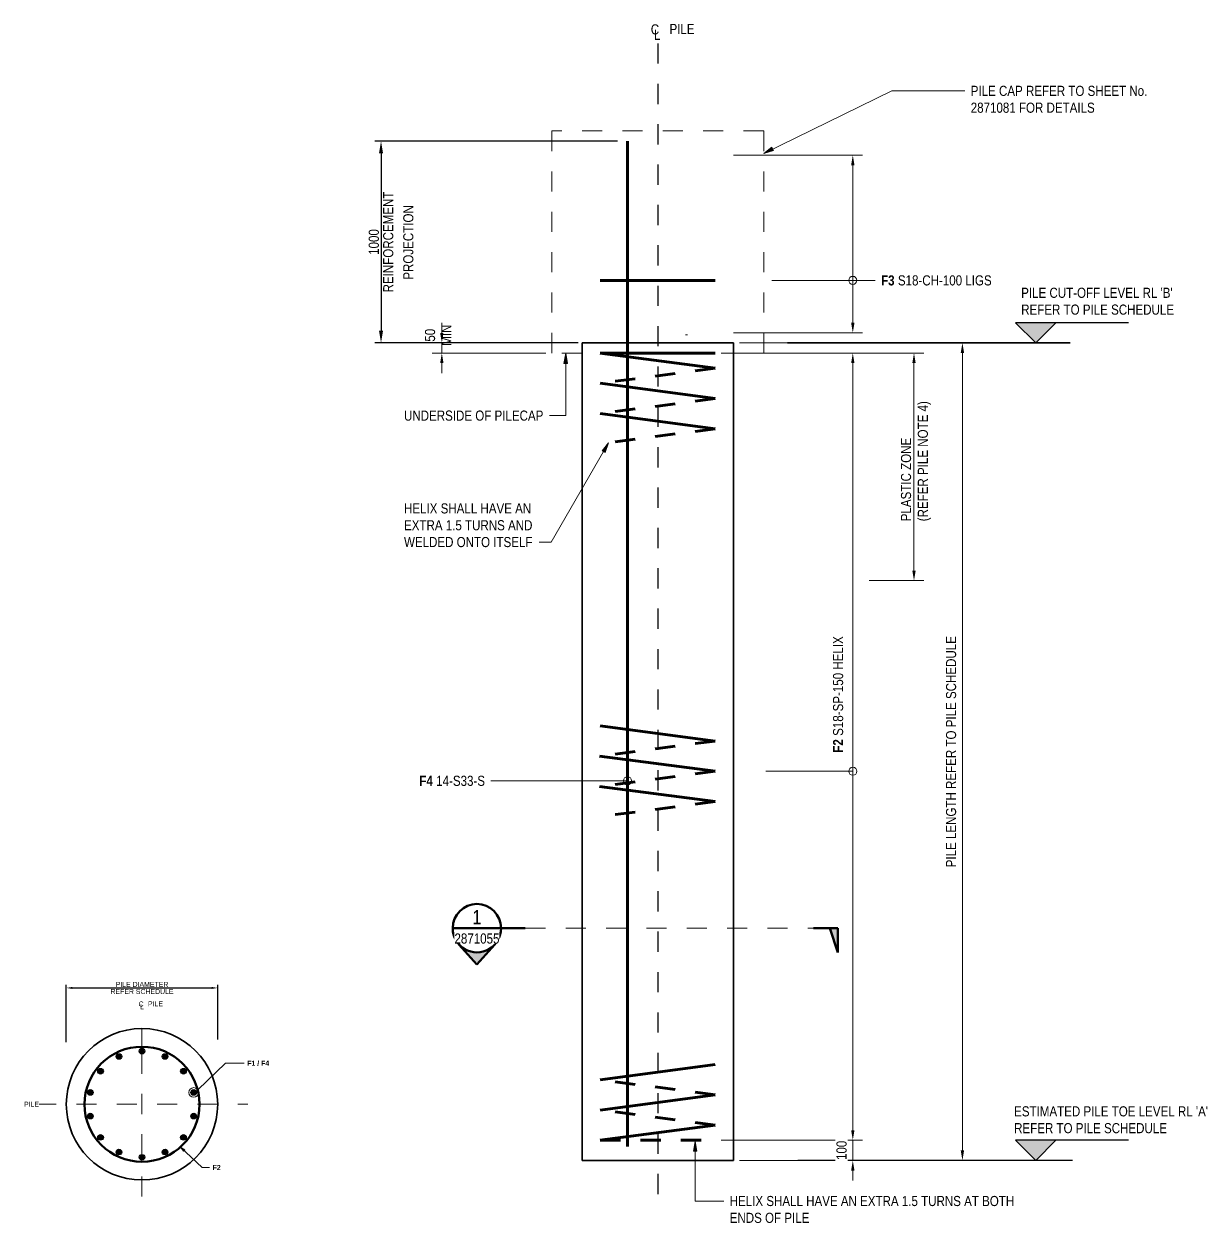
# Model space of a CAD drawing. Header units: metres. Extents: x 1.3 to 12.5, y 0.4 to 9.3.
# Drawn here: x 6.68 to 12.55, y 3.38 to 9.32 of the extents above; entities that cross this region are included whole.
import ezdxf

# ---------------------------------------------------------------- set-up
doc = ezdxf.new("R2010")
doc.units = ezdxf.units.M
for name, pattern in [('Dot_Section Line', [0.02, 0, -0.02]), ('JacobsCenter', [0.015, 0.009, -0.0015, 0.003, -0.0015]), ('JacobsDash', [0.0045, 0.003, -0.0015])]:
    doc.linetypes.add(name, pattern=pattern)
doc.layers.get('Defpoints').update_dxf_attribs({"color": 41})
for name, color, linetype, lineweight in [('D-BDGE', 7, 'Continuous', 13), ('D-BDGE-LINE', 7, 'Continuous', 9), ('D-ENHA-ANNO-TEXT', 7, 'Continuous', 9), ('D-ENHA-GEN-LINE', 7, 'Continuous', 9), ('D-ENHA-TEXT', 7, 'Continuous', 9), ('D-ENHA-TEXT-DIMS', 7, 'Continuous', 9)]:
    doc.layers.add(name, color=color, linetype=linetype, lineweight=lineweight)
doc.styles.add('Arial Narrow_2', font='ARIALN.TTF', dxfattribs={"height": 0.05})
doc.styles.add('Arial Narrow_3', font='ARIALN.TTF', dxfattribs={"height": 0.0025})
doc.styles.add('Arial Narrow_4', font='ARIALN.TTF', dxfattribs={"height": 0.07})
doc.styles.add('Arial Narrow_5', font='ARIALN.TTF', dxfattribs={"height": 0.025})
doc.styles.add('Arial Narrow_B', font='ARIALNB.TTF', dxfattribs={"height": 0.05})
doc.styles.add('Arial Narrow_B_1', font='ARIALNB.TTF', dxfattribs={"height": 0.025})
doc.dimstyles.new('____ddd____', dxfattribs={"dimscale": 0.3048, "dimtxt": 0.051172, "dimasz": 0.19685, "dimexe": 0.098425, "dimexo": 0.065617, "dimgap": 0.032808, "dimtad": 1, "dimdec": 0, "dimlfac": 1000, "dimzin": 0, "dimdsep": 46, "dimtxsty": 'Arial Narrow_2', "dimsah": 1, "dimcen": 0.09, "dimaunit": 1, "dimadec": 4, "dimazin": 0, "dimtfac": 1, "dimtdec": 4, "dimtix": 1, "dimtmove": 0, "dimatfit": 3, "dimfxl": 1, "dimtvp": 1, "dimtolj": 1, "dimtzin": 0, "dimarcsym": 2})
doc.dimstyles.new('____ddd_____1', dxfattribs={"dimscale": 0.3048, "dimtxt": 0.025586, "dimasz": 0.098425, "dimexe": 0.049213, "dimexo": 0.032808, "dimgap": 0.016404, "dimtad": 1, "dimdec": 0, "dimlfac": 1000, "dimzin": 0, "dimdsep": 46, "dimtxsty": 'Arial Narrow_5', "dimsah": 1, "dimcen": 0.09, "dimaunit": 1, "dimadec": 4, "dimazin": 0, "dimtfac": 1, "dimtdec": 4, "dimtix": 1, "dimtmove": 0, "dimatfit": 3, "dimfxl": 1, "dimtvp": 1, "dimtolj": 1, "dimtzin": 0, "dimarcsym": 2})
doc.dimstyles.new('Dimension_Standard_O__mm_', dxfattribs={"dimscale": 0.3048, "dimtxt": 0.051172, "dimasz": 0.164042, "dimexe": 0.15748, "dimexo": 0.098425, "dimgap": 0.098425, "dimtad": 1, "dimdec": 0, "dimlfac": 1000, "dimzin": 0, "dimdsep": 46, "dimtxsty": 'Arial Narrow_2', "dimsah": 1, "dimcen": 0.09, "dimaunit": 1, "dimadec": 4, "dimazin": 0, "dimtfac": 1, "dimtdec": 4, "dimtix": 1, "dimtmove": 0, "dimatfit": 3, "dimfxl": 1, "dimtvp": 1, "dimtfill": 1, "dimtolj": 1, "dimtzin": 0, "dimlwd": 18, "dimlwe": 18, "dimarcsym": 2})
doc.dimstyles.new('Dimension_Standard_O__mm__1', dxfattribs={"dimscale": 0.3048, "dimtxt": 0.051172, "dimasz": 0.164042, "dimexe": 0.15748, "dimexo": 0.098425, "dimgap": 0.098425, "dimtad": 1, "dimdec": 0, "dimlfac": 1000, "dimzin": 0, "dimdsep": 46, "dimtxsty": 'Arial Narrow_2', "dimsah": 1, "dimcen": 0.09, "dimaunit": 1, "dimadec": 4, "dimazin": 0, "dimtfac": 1, "dimtdec": 4, "dimtix": 1, "dimtmove": 2, "dimatfit": 3, "dimfxl": 1, "dimtvp": 1, "dimtfill": 1, "dimtolj": 1, "dimtzin": 0, "dimlwd": 18, "dimlwe": 18, "dimarcsym": 2})
doc.dimstyles.new('Dimension_Standard_T__mm_', dxfattribs={"dimscale": 0.3048, "dimtxt": 0.051172, "dimasz": 0.164042, "dimexe": 0.15748, "dimexo": 0.098425, "dimgap": 0.065617, "dimtad": 1, "dimdec": 0, "dimlfac": 1000, "dimzin": 0, "dimdsep": 46, "dimtxsty": 'Arial Narrow_2', "dimsah": 1, "dimcen": 0.09, "dimaunit": 1, "dimadec": 4, "dimazin": 0, "dimtfac": 1, "dimtdec": 4, "dimtix": 1, "dimtmove": 2, "dimatfit": 3, "dimfxl": 1, "dimtvp": 1, "dimtolj": 1, "dimtzin": 0, "dimlwd": 18, "dimlwe": 18, "dimarcsym": 2})

# ---------------------------------------------------------------- blocks, each defined once
blk = doc.blocks.new('DIMBLOCK8-DRG-2871055 - SECTION 2')
at = {"layer": 'D-ENHA-TEXT-DIMS', "color": 0, "lineweight": -2, "transparency": 16777216}
for p, q in [((6.8901, 4.2783), (6.8901, 4.5622)), ((6.9201, 4.5472), (7.6101, 4.5472)), ((7.6401, 4.2913), (7.6401, 4.5622))]:
    blk.add_line(p, q, dxfattribs=at)
at = {"layer": 'D-ENHA-TEXT-DIMS', "color": 0, "transparency": 16777216}
for points in [[(6.9201, 4.5522), (6.9201, 4.5422), (6.8901, 4.5472)], [(7.6101, 4.5522), (7.6101, 4.5422), (7.6401, 4.5472)]]:
    blk.add_solid(points, dxfattribs=at)
at = {"layer": 'Defpoints', "color": 0, "transparency": 16777216}
for p in [(7.6401, 4.5472), (7.6401, 4.2813), (6.8901, 4.2683)]:
    blk.add_point(p, dxfattribs=at)
at = {"layer": 'D-ENHA-TEXT-DIMS', "color": 0, "transparency": 16777216, "char_height": 0.025, "width": 0.313365, "attachment_point": 5, "style": 'Arial Narrow_5'}
for s, insert in [('\\A1;PILE DIAMETER', (7.2651, 4.5647)), ('\\A1;REFER SCHEDULE', (7.2651, 4.5292))]:
    blk.add_mtext(s, dxfattribs=dict(at, insert=insert))
blk = doc.blocks.new('CS_Annot_Centreline Symbol1 - CS_Annot_Centreline Symbol-5309845-DRG-2871055 - SECTION 2')
at = {"layer": 'D-ENHA-GEN-LINE', "char_height": 0.0025, "attachment_point": 1, "style": 'Arial Narrow_3'}
for s, insert, width in [('C  ', (-0.00119, 0.00463), 0.0044093), ('L', (-0.00041, 0.00329), 0.0019241)]:
    blk.add_mtext(s, dxfattribs=dict(at, insert=insert, width=width))
blk = doc.blocks.new('DIMBLOCK9-DRG-2871055 - PILE ELEVATION -1')
at = {"layer": 'D-ENHA-TEXT-DIMS', "color": 0, "lineweight": -2, "transparency": 16777216}
for p, q in [((9.6212, 8.7424), (8.4196, 8.7424)), ((8.4496, 8.6824), (8.4496, 7.8024)), ((9.4258, 7.7424), (8.4196, 7.7424))]:
    blk.add_line(p, q, dxfattribs=at)
at = {"layer": 'D-ENHA-TEXT-DIMS', "color": 0, "transparency": 16777216}
for points in [[(8.4396, 8.6824), (8.4596, 8.6824), (8.4496, 8.7424)], [(8.4396, 7.8024), (8.4596, 7.8024), (8.4496, 7.7424)]]:
    blk.add_solid(points, dxfattribs=at)
at = {"layer": 'Defpoints', "color": 0, "transparency": 16777216}
for p in [(9.6412, 8.7424), (8.4496, 7.7424), (9.4458, 7.7424)]:
    blk.add_point(p, dxfattribs=at)
at = {"layer": 'D-ENHA-TEXT-DIMS', "color": 0, "transparency": 16777216, "char_height": 0.05, "width": 0.600413, "attachment_point": 5, "rotation": 90, "style": 'Arial Narrow_2'}
for s, insert in [('\\A1;REINFORCEMENT', (8.4855, 8.2424)), ('\\A1;1000', (8.4141, 8.2424))]:
    blk.add_mtext(s, dxfattribs=dict(at, insert=insert))
blk = doc.blocks.new('DIMBLOCK10-DRG-2871055 - PILE ELEVATION -1')
at = {"layer": 'D-ENHA-TEXT-DIMS', "color": 0, "lineweight": 18, "transparency": 16777216}
for p, q in [((8.751, 7.7924), (8.751, 7.8424)), ((9.4158, 7.7424), (8.703, 7.7424)), ((8.751, 7.6924), (8.751, 7.7424)), ((9.2658, 7.6924), (8.703, 7.6924)), ((8.751, 7.6424), (8.751, 7.5924))]:
    blk.add_line(p, q, dxfattribs=at)
at = {"layer": 'D-ENHA-TEXT-DIMS', "color": 0, "transparency": 16777216}
for points in [[(8.7426, 7.7924), (8.7593, 7.7924), (8.751, 7.7424)], [(8.7426, 7.6424), (8.7593, 7.6424), (8.751, 7.6924)]]:
    blk.add_solid(points, dxfattribs=at)
at = {"layer": 'Defpoints', "color": 0, "transparency": 16777216}
for p in [(8.751, 7.7424), (9.4458, 7.7424), (9.2958, 7.6924)]:
    blk.add_point(p, dxfattribs=at)
at = {"layer": 'D-ENHA-TEXT-DIMS', "color": 0, "lineweight": 18, "transparency": 16777216, "insert": (8.733, 7.7806), "char_height": 0.05, "width": 0.126711, "attachment_point": 5, "rotation": 90, "line_spacing_factor": 0.974696, "style": 'Arial Narrow_2'}
blk.add_mtext('\\A1;50\\PMIN', dxfattribs=at)
blk = doc.blocks.new('BR_A3_SYMB_REO_DIM_DOT_R17 - SCALE 20-5308917-DRG-2871055 - PILE ELEVATION -1')
at = {"layer": 'D-ENHA-GEN-LINE'}
blk.add_circle((0, 0), 0.001, dxfattribs=at)
blk = doc.blocks.new('CS_Annot_Centreline Symbol1 - CS_Annot_Centreline Symbol 2-5308920-DRG-2871055 - PILE ELEVATION -1')
at = {"layer": 'D-ENHA-GEN-LINE', "char_height": 0.0025, "attachment_point": 1, "style": 'Arial Narrow_3'}
for s, insert, width in [('C  ', (-0.00119, 0.00463), 0.0044093), ('L', (-0.00041, 0.00329), 0.0019241)]:
    blk.add_mtext(s, dxfattribs=dict(at, insert=insert, width=width))
blk = doc.blocks.new('DIMBLOCK11-DRG-2871055 - PILE ELEVATION -1')
at = {"layer": 'D-ENHA-TEXT-DIMS', "color": 0, "lineweight": 18, "transparency": 16777216}
for p, q in [((10.2258, 7.7424), (11.3786, 7.7424)), ((11.3306, 3.7424), (11.3306, 7.6924)), ((10.2258, 3.6924), (11.3786, 3.6924))]:
    blk.add_line(p, q, dxfattribs=at)
at = {"layer": 'D-ENHA-TEXT-DIMS', "color": 0, "transparency": 16777216}
for points in [[(11.3223, 7.6924), (11.3389, 7.6924), (11.3306, 7.7424)], [(11.3223, 3.7424), (11.3389, 3.7424), (11.3306, 3.6924)]]:
    blk.add_solid(points, dxfattribs=at)
at = {"layer": 'Defpoints', "color": 0, "transparency": 16777216}
for p in [(10.1958, 7.7424), (11.3306, 7.7424), (10.1958, 3.6924)]:
    blk.add_point(p, dxfattribs=at)
at = {"layer": 'D-ENHA-TEXT-DIMS', "color": 0, "lineweight": 18, "transparency": 16777216, "insert": (11.2747, 5.7174), "char_height": 0.05, "width": 1.377246, "attachment_point": 5, "rotation": 90, "style": 'Arial Narrow_2', "bg_fill": 3, "box_fill_scale": 1.1, "bg_fill_color": 256, "bg_fill_true_color": 13158600, "bg_fill_transparency": 0}
blk.add_mtext('\\A1;PILE LENGTH REFER TO PILE SCHEDULE', dxfattribs=at)
blk = doc.blocks.new('Drafting View - sectionTail-4870194-DRG-2871055 - PILE ELEVATION -1')
at = {"layer": 'D-ENHA-ANNO-TEXT'}
blk.add_hatch(color=256, dxfattribs=at).paths.add_polyline_path([(-0.006, 0.006), (-0.004, 0), (-0.006, 0)])
at = {"layer": 'D-ENHA-ANNO-TEXT', "lineweight": 50}
for p, q in [((-0.006, 0.006), (-0.006, 0)), ((-0.004, 0), (-0.006, 0.006)), ((-0.006, 0), (-0.004, 0)), ((-0.006, 0), (0, 0))]:
    blk.add_line(p, q, dxfattribs=at)
blk = doc.blocks.new('Drafting View - SectionHead-4898858-DRG-2871055 - PILE ELEVATION -1')
at = {"layer": 'D-ENHA-ANNO-TEXT'}
h = blk.add_hatch(color=256, dxfattribs=at)
edge = h.paths.add_edge_path()
edge.add_line((-0.002, 0.009), (0.00247, 0.004))
edge.add_arc((-0.002, 0), 0.006, 41.8277, 138.1723)
edge.add_line((-0.00647, 0.004), (-0.002, 0.009))
at = {"layer": 'D-ENHA-ANNO-TEXT', "lineweight": 50}
for p, q in [((-0.002, 0.009), (-0.00647, 0.004)), ((0.00247, 0.004), (-0.002, 0.009)), ((0.004, 0), (0.01, 0))]:
    blk.add_line(p, q, dxfattribs=at)
for start, end in [(360, 180), (180, 360)]:
    blk.add_arc((-0.002, 0), 0.006, start, end, dxfattribs=at)
blk = doc.blocks.new('DIMBLOCK12-DRG-2871055 - PILE ELEVATION -1')
at = {"layer": 'D-ENHA-TEXT-DIMS', "color": 0, "lineweight": 18, "transparency": 16777216}
for p, q in [((10.1358, 7.6924), (10.8354, 7.6924)), ((10.7874, 3.8424), (10.7874, 7.6424)), ((10.1358, 3.7924), (10.8354, 3.7924))]:
    blk.add_line(p, q, dxfattribs=at)
at = {"layer": 'D-ENHA-TEXT-DIMS', "color": 0, "transparency": 16777216}
for points in [[(10.7791, 7.6424), (10.7957, 7.6424), (10.7874, 7.6924)], [(10.7791, 3.8424), (10.7957, 3.8424), (10.7874, 3.7924)]]:
    blk.add_solid(points, dxfattribs=at)
at = {"layer": 'Defpoints', "color": 0, "transparency": 16777216}
for p in [(10.1058, 7.6924), (10.7874, 7.6924), (10.1058, 3.7924)]:
    blk.add_point(p, dxfattribs=at)
at = {"layer": 'D-ENHA-TEXT-DIMS', "color": 0, "lineweight": 18, "transparency": 16777216, "insert": (10.7277, 5.7424), "char_height": 0.05, "attachment_point": 5, "rotation": 90, "style": 'Arial Narrow_2', "bg_fill": 3, "box_fill_scale": 1.1, "bg_fill_color": 256, "bg_fill_true_color": 13158600, "bg_fill_transparency": 0}
blk.add_mtext('\\A1;\u200e', dxfattribs=at)
blk = doc.blocks.new('DIMBLOCK13-DRG-2871055 - PILE ELEVATION -1')
at = {"layer": 'D-ENHA-TEXT-DIMS', "color": 0, "lineweight": 18, "transparency": 16777216}
for p, q in [((10.1358, 7.6924), (11.1386, 7.6924)), ((11.0906, 6.6147), (11.0906, 7.6424)), ((10.8682, 6.5647), (11.1386, 6.5647))]:
    blk.add_line(p, q, dxfattribs=at)
at = {"layer": 'D-ENHA-TEXT-DIMS', "color": 0, "transparency": 16777216}
for points in [[(11.0823, 7.6424), (11.0989, 7.6424), (11.0906, 7.6924)], [(11.0823, 6.6147), (11.0989, 6.6147), (11.0906, 6.5647)]]:
    blk.add_solid(points, dxfattribs=at)
at = {"layer": 'Defpoints', "color": 0, "transparency": 16777216}
for p in [(10.1058, 7.6924), (11.0906, 7.6924), (10.8382, 6.5647)]:
    blk.add_point(p, dxfattribs=at)
at = {"layer": 'D-ENHA-TEXT-DIMS', "color": 0, "lineweight": 18, "transparency": 16777216, "insert": (11.0309, 7.1285), "char_height": 0.05, "attachment_point": 5, "rotation": 90, "style": 'Arial Narrow_2', "bg_fill": 3, "box_fill_scale": 1.1, "bg_fill_color": 256, "bg_fill_true_color": 13158600, "bg_fill_transparency": 0}
blk.add_mtext('\\A1;\u200e', dxfattribs=at)
blk = doc.blocks.new('DIMBLOCK14-DRG-2871055 - PILE ELEVATION -1')
at = {"layer": 'D-ENHA-TEXT-DIMS', "color": 0, "lineweight": 18, "transparency": 16777216}
for p, q in [((10.7874, 3.8424), (10.7874, 3.8924)), ((10.1358, 3.7924), (10.8354, 3.7924)), ((10.7874, 3.6924), (10.7874, 3.7924)), ((10.2258, 3.6924), (10.8354, 3.6924)), ((10.7874, 3.6424), (10.7874, 3.5924))]:
    blk.add_line(p, q, dxfattribs=at)
at = {"layer": 'D-ENHA-TEXT-DIMS', "color": 0, "transparency": 16777216}
for points in [[(10.7791, 3.8424), (10.7957, 3.8424), (10.7874, 3.7924)], [(10.7791, 3.6424), (10.7957, 3.6424), (10.7874, 3.6924)]]:
    blk.add_solid(points, dxfattribs=at)
at = {"layer": 'Defpoints', "color": 0, "transparency": 16777216}
for p in [(10.1058, 3.7924), (10.1958, 3.6924)]:
    blk.add_point(p, dxfattribs=at)
at = {"layer": 'D-ENHA-TEXT-DIMS', "color": 0, "lineweight": 18, "transparency": 16777216, "insert": (10.7319, 3.7424), "char_height": 0.05, "width": 0.114039, "attachment_point": 5, "rotation": 90, "style": 'Arial Narrow_2', "bg_fill": 3, "box_fill_scale": 1.1, "bg_fill_color": 256, "bg_fill_true_color": 13158600, "bg_fill_transparency": 0}
blk.add_mtext('\\A1;100', dxfattribs=at)
at = {"layer": 'Defpoints', "color": 0, "transparency": 16777216}
blk.add_point((10.7874, 3.7924), dxfattribs=at)
blk = doc.blocks.new('DIMBLOCK15-DRG-2871055 - PILE ELEVATION -1')
at = {"layer": 'D-ENHA-TEXT-DIMS', "color": 0, "lineweight": 18, "transparency": 16777216}
for p, q in [((10.5666, 8.6724), (10.8354, 8.6724)), ((10.7874, 7.8424), (10.7874, 8.6224)), ((10.5666, 7.7924), (10.8354, 7.7924))]:
    blk.add_line(p, q, dxfattribs=at)
at = {"layer": 'D-ENHA-TEXT-DIMS', "color": 0, "transparency": 16777216}
for points in [[(10.7791, 8.6224), (10.7957, 8.6224), (10.7874, 8.6724)], [(10.7791, 7.8424), (10.7957, 7.8424), (10.7874, 7.7924)]]:
    blk.add_solid(points, dxfattribs=at)
at = {"layer": 'Defpoints', "color": 0, "transparency": 16777216}
for p in [(10.5366, 8.6724), (10.7874, 8.6724), (10.5366, 7.7924)]:
    blk.add_point(p, dxfattribs=at)
at = {"layer": 'D-ENHA-TEXT-DIMS', "color": 0, "lineweight": 18, "transparency": 16777216, "insert": (10.7277, 8.2324), "char_height": 0.05, "attachment_point": 5, "rotation": 90, "style": 'Arial Narrow_2', "bg_fill": 3, "box_fill_scale": 1.1, "bg_fill_color": 256, "bg_fill_true_color": 13158600, "bg_fill_transparency": 0}
blk.add_mtext('\\A1;\u200e', dxfattribs=at)

msp = doc.modelspace()

# ---------------------------------------------------------------- hatches: boundary and pattern name
at = {"layer": 'D-BDGE-LINE'}
for points in [[(11.6943, 7.7424), (11.7943, 7.8424), (11.5943, 7.8424)], [(7.1511, 4.1935), (7.1547, 4.194), (7.1581, 4.1954), (7.161, 4.1976), (7.1632, 4.2005), (7.1646, 4.2039), (7.1651, 4.2075), (7.1646, 4.2111), (7.1632, 4.2145), (7.161, 4.2174), (7.1581, 4.2196), (7.1547, 4.221), (7.1511, 4.2215), (7.1475, 4.221), (7.1441, 4.2196), (7.1412, 4.2174), (7.139, 4.2145), (7.1376, 4.2111), (7.1371, 4.2075), (7.1376, 4.2039), (7.139, 4.2005), (7.1412, 4.1976), (7.1441, 4.1954), (7.1475, 4.194)], [(7.2651, 4.2195), (7.2687, 4.22), (7.2721, 4.2214), (7.275, 4.2236), (7.2772, 4.2265), (7.2786, 4.2299), (7.2791, 4.2335), (7.2786, 4.2371), (7.2772, 4.2405), (7.275, 4.2434), (7.2721, 4.2456), (7.2687, 4.247), (7.2651, 4.2475), (7.2615, 4.247), (7.2581, 4.2456), (7.2552, 4.2434), (7.253, 4.2405), (7.2516, 4.2371), (7.2511, 4.2335), (7.2516, 4.2299), (7.253, 4.2265), (7.2552, 4.2236), (7.2581, 4.2214), (7.2615, 4.22)], [(7.3791, 4.1935), (7.3827, 4.194), (7.3861, 4.1954), (7.389, 4.1976), (7.3912, 4.2005), (7.3926, 4.2039), (7.3931, 4.2075), (7.3926, 4.2111), (7.3912, 4.2145), (7.389, 4.2174), (7.3861, 4.2196), (7.3827, 4.221), (7.3791, 4.2215), (7.3755, 4.221), (7.3721, 4.2196), (7.3692, 4.2174), (7.367, 4.2145), (7.3656, 4.2111), (7.3651, 4.2075), (7.3656, 4.2039), (7.367, 4.2005), (7.3692, 4.1976), (7.3721, 4.1954), (7.3755, 4.194)], [(7.0597, 4.1206), (7.0633, 4.1211), (7.0667, 4.1225), (7.0696, 4.1247), (7.0718, 4.1276), (7.0732, 4.131), (7.0737, 4.1346), (7.0732, 4.1382), (7.0718, 4.1416), (7.0696, 4.1445), (7.0667, 4.1467), (7.0633, 4.1481), (7.0597, 4.1486), (7.0561, 4.1481), (7.0527, 4.1467), (7.0498, 4.1445), (7.0476, 4.1416), (7.0462, 4.1382), (7.0457, 4.1346), (7.0462, 4.131), (7.0476, 4.1276), (7.0498, 4.1247), (7.0527, 4.1225), (7.0561, 4.1211)], [(7.4705, 4.1206), (7.4741, 4.1211), (7.4775, 4.1225), (7.4804, 4.1247), (7.4826, 4.1276), (7.484, 4.131), (7.4845, 4.1346), (7.484, 4.1382), (7.4826, 4.1416), (7.4804, 4.1445), (7.4775, 4.1467), (7.4741, 4.1481), (7.4705, 4.1486), (7.4669, 4.1481), (7.4635, 4.1467), (7.4606, 4.1445), (7.4584, 4.1416), (7.457, 4.1382), (7.4565, 4.1346), (7.457, 4.131), (7.4584, 4.1276), (7.4606, 4.1247), (7.4635, 4.1225), (7.4669, 4.1211)], [(7.009, 4.0153), (7.0126, 4.0158), (7.016, 4.0171), (7.0189, 4.0194), (7.0211, 4.0223), (7.0225, 4.0256), (7.023, 4.0293), (7.0225, 4.0329), (7.0211, 4.0363), (7.0189, 4.0392), (7.016, 4.0414), (7.0126, 4.0428), (7.009, 4.0433), (7.0054, 4.0428), (7.002, 4.0414), (6.9991, 4.0392), (6.9969, 4.0363), (6.9955, 4.0329), (6.995, 4.0293), (6.9955, 4.0256), (6.9969, 4.0223), (6.9991, 4.0194), (7.002, 4.0171), (7.0054, 4.0158)], [(7.5212, 4.0153), (7.5248, 4.0158), (7.5282, 4.0171), (7.5311, 4.0194), (7.5333, 4.0223), (7.5347, 4.0256), (7.5352, 4.0293), (7.5347, 4.0329), (7.5333, 4.0363), (7.5311, 4.0392), (7.5282, 4.0414), (7.5248, 4.0428), (7.5212, 4.0433), (7.5176, 4.0428), (7.5142, 4.0414), (7.5113, 4.0392), (7.5091, 4.0363), (7.5077, 4.0329), (7.5072, 4.0293), (7.5077, 4.0256), (7.5091, 4.0223), (7.5113, 4.0194), (7.5142, 4.0171), (7.5176, 4.0158)], [(7.009, 3.8984), (7.0126, 3.8988), (7.016, 3.9002), (7.0189, 3.9025), (7.0211, 3.9054), (7.0225, 3.9087), (7.023, 3.9124), (7.0225, 3.916), (7.0211, 3.9194), (7.0189, 3.9223), (7.016, 3.9245), (7.0126, 3.9259), (7.009, 3.9264), (7.0054, 3.9259), (7.002, 3.9245), (6.9991, 3.9223), (6.9969, 3.9194), (6.9955, 3.916), (6.995, 3.9124), (6.9955, 3.9087), (6.9969, 3.9054), (6.9991, 3.9025), (7.002, 3.9002), (7.0054, 3.8988)], [(7.5212, 3.8984), (7.5248, 3.8988), (7.5282, 3.9002), (7.5311, 3.9025), (7.5333, 3.9054), (7.5347, 3.9087), (7.5352, 3.9124), (7.5347, 3.916), (7.5333, 3.9194), (7.5311, 3.9223), (7.5282, 3.9245), (7.5248, 3.9259), (7.5212, 3.9264), (7.5176, 3.9259), (7.5142, 3.9245), (7.5113, 3.9223), (7.5091, 3.9194), (7.5077, 3.916), (7.5072, 3.9124), (7.5077, 3.9087), (7.5091, 3.9054), (7.5113, 3.9025), (7.5142, 3.9002), (7.5176, 3.8988)], [(7.0597, 3.793), (7.0633, 3.7935), (7.0667, 3.7949), (7.0696, 3.7971), (7.0718, 3.8), (7.0732, 3.8034), (7.0737, 3.807), (7.0732, 3.8107), (7.0718, 3.814), (7.0696, 3.8169), (7.0667, 3.8192), (7.0633, 3.8206), (7.0597, 3.821), (7.0561, 3.8206), (7.0527, 3.8192), (7.0498, 3.8169), (7.0476, 3.814), (7.0462, 3.8107), (7.0457, 3.807), (7.0462, 3.8034), (7.0476, 3.8), (7.0498, 3.7971), (7.0527, 3.7949), (7.0561, 3.7935)], [(7.4705, 3.793), (7.4741, 3.7935), (7.4775, 3.7949), (7.4804, 3.7971), (7.4826, 3.8), (7.484, 3.8034), (7.4845, 3.807), (7.484, 3.8107), (7.4826, 3.814), (7.4804, 3.8169), (7.4775, 3.8192), (7.4741, 3.8206), (7.4705, 3.821), (7.4669, 3.8206), (7.4635, 3.8192), (7.4606, 3.8169), (7.4584, 3.814), (7.457, 3.8107), (7.4565, 3.807), (7.457, 3.8034), (7.4584, 3.8), (7.4606, 3.7971), (7.4635, 3.7949), (7.4669, 3.7935)], [(7.1511, 3.7201), (7.1547, 3.7206), (7.1581, 3.722), (7.161, 3.7242), (7.1632, 3.7271), (7.1646, 3.7305), (7.1651, 3.7341), (7.1646, 3.7378), (7.1632, 3.7411), (7.161, 3.744), (7.1581, 3.7463), (7.1547, 3.7477), (7.1511, 3.7481), (7.1475, 3.7477), (7.1441, 3.7463), (7.1412, 3.744), (7.139, 3.7411), (7.1376, 3.7378), (7.1371, 3.7341), (7.1376, 3.7305), (7.139, 3.7271), (7.1412, 3.7242), (7.1441, 3.722), (7.1475, 3.7206)], [(7.3791, 3.7201), (7.3827, 3.7206), (7.3861, 3.722), (7.389, 3.7242), (7.3912, 3.7271), (7.3926, 3.7305), (7.3931, 3.7341), (7.3926, 3.7378), (7.3912, 3.7411), (7.389, 3.744), (7.3861, 3.7463), (7.3827, 3.7477), (7.3791, 3.7481), (7.3755, 3.7477), (7.3721, 3.7463), (7.3692, 3.744), (7.367, 3.7411), (7.3656, 3.7378), (7.3651, 3.7341), (7.3656, 3.7305), (7.367, 3.7271), (7.3692, 3.7242), (7.3721, 3.722), (7.3755, 3.7206)], [(11.6943, 3.6924), (11.7943, 3.7924), (11.5943, 3.7924)], [(7.2651, 3.6941), (7.2687, 3.6946), (7.2721, 3.696), (7.275, 3.6982), (7.2772, 3.7011), (7.2786, 3.7045), (7.2791, 3.7081), (7.2786, 3.7117), (7.2772, 3.7151), (7.275, 3.718), (7.2721, 3.7202), (7.2687, 3.7216), (7.2651, 3.7221), (7.2615, 3.7216), (7.2581, 3.7202), (7.2552, 3.718), (7.253, 3.7151), (7.2516, 3.7117), (7.2511, 3.7081), (7.2516, 3.7045), (7.253, 3.7011), (7.2552, 3.6982), (7.2581, 3.696), (7.2615, 3.6946)]]:
    msp.add_hatch(color=256, dxfattribs=at).paths.add_polyline_path(points)
at = {"layer": 'D-ENHA-TEXT'}
for points in [[(10.3458, 8.6815), (10.3946, 8.6955), (10.3869, 8.7114)], [(9.3648, 7.6912), (9.356, 7.6412), (9.3737, 7.6412)], [(9.5773, 7.247), (9.5446, 7.2081), (9.5599, 7.1993)], [(7.4557, 3.7589), (7.4708, 3.7385), (7.4769, 3.7449)], [(10.0064, 3.7884), (9.9976, 3.7384), (10.0152, 3.7384)]]:
    msp.add_hatch(color=256, dxfattribs=at).paths.add_polyline_path(points)

# ---------------------------------------------------------------- linework, layer by layer
at = {"layer": 'D-BDGE', "linetype": 'JacobsCenter', "lineweight": 25}
msp.add_line((9.8208, 9.226), (9.8208, 3.506), dxfattribs=at)
at = {"layer": 'D-BDGE', "linetype": 'JacobsDash', "lineweight": 18}
for p, q in [((9.2958, 8.7924), (9.2958, 7.6924)), ((10.3458, 8.7924), (9.2958, 8.7924)), ((10.3458, 8.7924), (10.3458, 7.6924)), ((9.4458, 7.6924), (9.2958, 7.6924)), ((10.3458, 7.6924), (10.1958, 7.6924))]:
    msp.add_line(p, q, dxfattribs=at)
at = {"layer": 'D-BDGE', "lineweight": 70}
for p, q in [((9.6708, 3.7624), (9.6708, 8.7424)), ((9.5358, 8.0524), (10.1058, 8.0524)), ((9.5358, 7.6924), (10.1058, 7.6924)), ((9.5358, 7.6924), (10.1058, 7.6174)), ((9.5358, 7.6924), (10.1058, 7.6924)), ((9.5358, 7.5424), (10.1058, 7.4674)), ((9.5358, 7.3924), (10.1058, 7.3174)), ((9.5358, 5.8454), (10.1058, 5.7704)), ((9.533, 5.6956), (10.1058, 5.6204)), ((9.533, 5.5456), (10.1058, 5.4704)), ((9.5358, 4.0924), (10.1058, 4.1674)), ((9.5358, 3.9424), (10.1058, 4.0174)), ((9.5358, 3.7924), (10.1058, 3.8674))]:
    msp.add_line(p, q, dxfattribs=at)
at = {"layer": 'D-BDGE', "color": 7, "lineweight": 9, "true_color": 0xffffff}
for p, q in [((10.1958, 8.6724), (10.7208, 8.6724)), ((10.1958, 7.7924), (10.7208, 7.7924))]:
    msp.add_line(p, q, dxfattribs=at)
at = {"layer": 'D-BDGE', "lineweight": 18}
for p, q in [((10.3858, 8.0524), (10.7858, 8.0524)), ((10.3558, 5.6206), (10.7875, 5.6206))]:
    msp.add_line(p, q, dxfattribs=at)
at = {"layer": 'D-BDGE', "lineweight": 25}
for p, q in [((12.1543, 7.8424), (11.5943, 7.8424)), ((11.5943, 7.8424), (11.6943, 7.7424)), ((11.7943, 7.8424), (11.6943, 7.7424)), ((12.1543, 3.7924), (11.5943, 3.7924)), ((11.5943, 3.7924), (11.6943, 3.6924)), ((11.7943, 3.7924), (11.6943, 3.6924)), ((11.8758, 3.6924), (10.5158, 3.6924))]:
    msp.add_line(p, q, dxfattribs=at)
at = {"layer": 'D-BDGE', "lineweight": 9}
msp.add_line((9.9584, 7.7824), (9.9684, 7.7824), dxfattribs=at)
msp.add_line((9.9584, 7.7824), (9.9684, 7.7824), dxfattribs=at)
at = {"layer": 'D-BDGE', "lineweight": 35}
for p, q in [((9.4458, 7.7424), (10.1958, 7.7424)), ((9.4458, 7.7424), (9.4458, 3.6924)), ((10.1958, 7.7424), (10.1958, 3.6924)), ((10.4643, 7.7424), (11.8643, 7.7424)), ((9.4458, 3.6924), (10.1958, 3.6924))]:
    msp.add_line(p, q, dxfattribs=at)
at = {"layer": 'D-BDGE', "linetype": 'JacobsDash', "lineweight": 70}
for p, q in [((10.1058, 7.6174), (9.5358, 7.5424)), ((10.1058, 7.4674), (9.5358, 7.3924)), ((10.1058, 7.3174), (9.5358, 7.2424)), ((10.1058, 5.7704), (9.533, 5.6956)), ((10.1058, 5.6204), (9.533, 5.5456)), ((10.1058, 5.4704), (9.533, 5.3956)), ((10.1058, 4.0174), (9.5358, 4.0924)), ((10.1058, 3.8674), (9.5358, 3.9424)), ((9.5358, 3.7924), (10.1058, 3.7924))]:
    msp.add_line(p, q, dxfattribs=at)
at = {"layer": 'D-BDGE', "linetype": 'JacobsCenter', "lineweight": 18}
for p, q in [((7.2651, 4.2475), (7.2651, 4.4337)), ((7.2651, 3.7221), (7.2651, 4.2195)), ((6.7401, 3.9708), (7.7901, 3.9708)), ((7.2651, 3.5137), (7.2651, 3.6941))]:
    msp.add_line(p, q, dxfattribs=at)
at = {"layer": 'D-BDGE', "lineweight": 35}
msp.add_circle((7.2651, 3.9708), 0.375, dxfattribs=at)
at = {"layer": 'D-BDGE', "lineweight": 50}
msp.add_circle((7.2651, 3.9708), 0.285, dxfattribs=at)
at = {"layer": 'D-BDGE', "lineweight": 25}
for centre in [(7.1511, 4.2075), (7.2651, 4.2335), (7.3791, 4.2075), (7.0597, 4.1346), (7.4705, 4.1346), (7.009, 4.0293), (7.5212, 4.0293), (7.009, 3.9124), (7.5212, 3.9124), (7.0597, 3.807), (7.4705, 3.807), (7.1511, 3.7341), (7.3791, 3.7341), (7.2651, 3.7081)]:
    msp.add_circle(centre, 0.014, dxfattribs=at)
at = {"layer": 'D-BDGE', "lineweight": 18}
msp.add_circle((7.5212, 4.0293), 0.024, dxfattribs=at)
at = {"layer": 'D-ENHA-ANNO-TEXT', "lineweight": 50}
msp.add_line((8.8046, 4.843), (9.0446, 4.843), dxfattribs=at)
at = {"layer": 'D-ENHA-TEXT'}
for p, q in [((10.3458, 8.6815), (10.9801, 8.9911)), ((10.9801, 8.9911), (11.3418, 8.9911)), ((10.3869, 8.7114), (10.3458, 8.6815)), ((10.3458, 8.6815), (10.3946, 8.6955)), ((10.3946, 8.6955), (10.3869, 8.7114)), ((10.7874, 8.0523), (10.8975, 8.0523)), ((9.3648, 7.6912), (9.356, 7.6412)), ((9.3737, 7.6412), (9.3648, 7.6912)), ((9.3648, 7.6912), (9.3648, 7.3824)), ((9.356, 7.6412), (9.3737, 7.6412)), ((9.293, 7.3824), (9.2841, 7.3824)), ((9.3648, 7.3824), (9.293, 7.3824)), ((9.5773, 7.247), (9.2923, 6.756)), ((9.5773, 7.247), (9.5446, 7.2081)), ((9.5599, 7.1993), (9.5773, 7.247)), ((9.5446, 7.2081), (9.5599, 7.1993)), ((9.2565, 6.756), (9.2325, 6.756)), ((9.2923, 6.756), (9.2565, 6.756)), ((9.0318, 5.5732), (8.9937, 5.5732)), ((9.6709, 5.5732), (9.0318, 5.5732)), ((7.5415, 4.0422), (7.6788, 4.1742)), ((7.6788, 4.1742), (7.7718, 4.1742)), ((7.4557, 3.7589), (7.4708, 3.7385)), ((7.4769, 3.7449), (7.4557, 3.7589)), ((7.4557, 3.7589), (7.5632, 3.6574)), ((7.4708, 3.7385), (7.4769, 3.7449)), ((10.0064, 3.7884), (9.9976, 3.7384)), ((10.0152, 3.7384), (10.0064, 3.7884)), ((10.0064, 3.7884), (10.0064, 3.4916)), ((9.9976, 3.7384), (10.0152, 3.7384)), ((7.5632, 3.6574), (7.6, 3.6574)), ((10.0064, 3.4916), (10.1475, 3.4916))]:
    msp.add_line(p, q, dxfattribs=at)
for centre in [(10.7874, 8.0523), (9.6709, 5.5732)]:
    msp.add_circle(centre, 0.02, dxfattribs=at)

# ---------------------------------------------------------------- block references
at = {"layer": 'D-ENHA-ANNO-TEXT', "lineweight": 50, "extrusion": (0, 0, -1), "xscale": 19.99999999999999, "yscale": 19.99999999999999, "zscale": 19.99999999999999, "rotation": 180}
msp.add_blockref('Drafting View - SectionHead-4898858-DRG-2871055 - PILE ELEVATION -1', (-8.9646, 4.843), dxfattribs=at)
at = {"layer": 'D-ENHA-GEN-LINE'}
for name, p, xscale, yscale, zscale in [('CS_Annot_Centreline Symbol1 - CS_Annot_Centreline Symbol 2-5308920-DRG-2871055 - PILE ELEVATION -1', (9.8102, 9.2281), 20, 20, 20), ('BR_A3_SYMB_REO_DIM_DOT_R17 - SCALE 20-5308917-DRG-2871055 - PILE ELEVATION -1', (10.7875, 5.6206), 20, 20, 20), ('CS_Annot_Centreline Symbol1 - CS_Annot_Centreline Symbol-5309845-DRG-2871055 - SECTION 2', (7.2601, 4.4337), 10, 10, 10)]:
    msp.add_blockref(name, p, dxfattribs=dict(at, xscale=xscale, yscale=yscale, zscale=zscale))

# ---------------------------------------------------------------- texts
at = {"layer": 'D-ENHA-GEN-LINE', "insert": (9.8791, 9.3224), "char_height": 0.05, "attachment_point": 1, "style": 'Arial Narrow_2', "bg_fill": 3, "box_fill_scale": 1, "bg_fill_color": 256, "bg_fill_true_color": 13158600, "bg_fill_transparency": 0}
msp.add_mtext('PILE', dxfattribs=at)
at = {"layer": 'D-ENHA-TEXT', "char_height": 0.05, "attachment_point": 1, "bg_fill": 3, "box_fill_scale": 1, "bg_fill_color": 256, "bg_fill_true_color": 13158600, "bg_fill_transparency": 0}
for s, insert, style in [('PILE CAP REFER TO SHEET No. ', (11.3718, 9.0161), 'Arial Narrow_2'), ('2871081 FOR DETAILS', (11.3718, 8.9328), 'Arial Narrow_2'), ('F3', (10.9275, 8.0773), 'Arial Narrow_B'), ("PILE CUT-OFF LEVEL RL 'B'", (11.6218, 8.0158), 'Arial Narrow_2'), ('REFER TO PILE SCHEDULE', (11.6218, 7.9325), 'Arial Narrow_2'), ('UNDERSIDE OF PILECAP', (8.5635, 7.4074), 'Arial Narrow_2'), ('HELIX SHALL HAVE AN ', (8.5635, 6.9477), 'Arial Narrow_2'), ('EXTRA 1.5 TURNS AND ', (8.5635, 6.8643), 'Arial Narrow_2'), ('WELDED ONTO ITSELF', (8.5635, 6.781), 'Arial Narrow_2'), ('F4 ', (8.6396, 5.5982), 'Arial Narrow_B'), ('HELIX SHALL HAVE AN EXTRA 1.5 TURNS AT BOTH ', (10.1775, 3.5166), 'Arial Narrow_2'), ('ENDS OF PILE', (10.1775, 3.4333), 'Arial Narrow_2')]:
    msp.add_mtext(s, dxfattribs=dict(at, insert=insert, style=style))
at = {"layer": 'D-ENHA-TEXT', "char_height": 0.05, "attachment_point": 1, "style": 'Arial Narrow_2', "bg_fill": 3, "box_fill_scale": 1, "bg_fill_color": 256, "bg_fill_transparency": 0}
for s, insert in [("ESTIMATED PILE TOE LEVEL RL 'A'", (11.5868, 3.9608)), ('REFER TO PILE SCHEDULE', (11.5868, 3.8775))]:
    msp.add_mtext(s, dxfattribs=dict(at, insert=insert))

# ---------------------------------------------------------------- dimensions: what is measured, and where the dimension line sits
at = {"layer": 'D-ENHA-TEXT-DIMS'}
dim = msp.add_linear_dim(base=(8.4496, 7.7424), p1=(9.6412, 8.7424), p2=(9.4458, 7.7424), angle=90, text='<>\\XREINFORCEMENT', dimstyle='____ddd____', override={"dimpost": '<>', "dimfxl": 1.018909}, dxfattribs=at)
dim.commit()
dim.dimension.update_dxf_attribs({"geometry": 'DIMBLOCK9-DRG-2871055 - PILE ELEVATION -1', "text_midpoint": (8.4496, 8.2424)})
at = {"layer": 'D-ENHA-TEXT-DIMS', "lineweight": 18}
dim = msp.add_linear_dim(base=(8.751, 7.7424), p1=(9.2958, 7.6924), p2=(9.4458, 7.7424), angle=90, text='<>\\XMIN', dimstyle='Dimension_Standard_T__mm_', override={"dimpost": '<>', "dimfxl": 0.158114}, dxfattribs=at)
dim.commit()
dim.dimension.update_dxf_attribs({"geometry": 'DIMBLOCK10-DRG-2871055 - PILE ELEVATION -1', "text_midpoint": (8.733, 7.7806), "dimtype": 160, "text_rotation": 90})
at = {"layer": 'D-ENHA-TEXT-DIMS'}
dim = msp.add_linear_dim(base=(7.6401, 4.5472), p1=(6.8901, 4.2683), p2=(7.6401, 4.2813), text='PILE DIAMETER\\XREFER SCHEDULE', dimstyle='____ddd_____1', override={"dimpost": '<>', "dimfxl": 0.750113}, dxfattribs=at)
dim.commit()
dim.dimension.update_dxf_attribs({"geometry": 'DIMBLOCK8-DRG-2871055 - SECTION 2', "text_midpoint": (7.2651, 4.5472)})

# ---------------------------------------------------------------- next in the draw order: texts
at = {"layer": 'D-ENHA-GEN-LINE', "char_height": 0.025, "attachment_point": 1, "style": 'Arial Narrow_5', "bg_fill": 3, "box_fill_scale": 1, "bg_fill_color": 256, "bg_fill_true_color": 13158600, "bg_fill_transparency": 0}
for insert in [(7.2946, 4.4809), (6.6802, 3.9838)]:
    msp.add_mtext('PILE', dxfattribs=dict(at, insert=insert))
at = {"layer": 'D-ENHA-TEXT', "insert": (8.5598, 8.0556), "char_height": 0.05, "attachment_point": 1, "rotation": 90, "style": 'Arial Narrow_2', "bg_fill": 3, "box_fill_scale": 1, "bg_fill_color": 256, "bg_fill_true_color": 13158600, "bg_fill_transparency": 0}
msp.add_mtext('PROJECTION', dxfattribs=at)
at = {"layer": 'D-ENHA-TEXT', "attachment_point": 1, "bg_fill": 3, "box_fill_scale": 1, "bg_fill_color": 256, "bg_fill_true_color": 13158600, "bg_fill_transparency": 0}
for s, insert, char_height, style in [(' S18-CH-100 LIGS', (10.9949, 8.0773), 0.05, 'Arial Narrow_2'), ('14-S33-S', (8.7229, 5.5982), 0.05, 'Arial Narrow_2'), ('F2', (7.615, 3.6699), 0.025, 'Arial Narrow_B_1')]:
    msp.add_mtext(s, dxfattribs=dict(at, insert=insert, char_height=char_height, style=style))
at = {"layer": 'D-ENHA-TEXT', "insert": (7.7868, 4.1867), "char_height": 0.025, "attachment_point": 1, "style": 'Arial Narrow_B_1', "bg_fill": 3, "box_fill_scale": 1, "bg_fill_color": 256, "bg_fill_transparency": 0}
msp.add_mtext('F1 / F4', dxfattribs=at)

# ---------------------------------------------------------------- next in the draw order: dimensions: what is measured, and where the dimension line sits
at = {"layer": 'D-ENHA-TEXT-DIMS', "lineweight": 18}
for base, p1, p2, text, dimstyle, override, picture, middle in [((10.7874, 8.6724), (10.5366, 7.7924), (10.5366, 8.6724), '\u200e', 'Dimension_Standard_O__mm__1', {"dimpost": '<>', "dimfxl": 0.88}, 'DIMBLOCK15-DRG-2871055 - PILE ELEVATION -1', (10.7277, 8.2324)), ((11.3306, 7.7424), (10.1958, 3.6924), (10.1958, 7.7424), 'PILE LENGTH REFER TO PILE SCHEDULE', 'Dimension_Standard_O__mm_', {"dimpost": '<>', "dimfxl": 4.05}, 'DIMBLOCK11-DRG-2871055 - PILE ELEVATION -1', (11.2747, 5.7174))]:
    dim = msp.add_linear_dim(base=base, p1=p1, p2=p2, angle=90, text=text, dimstyle=dimstyle, override=override, dxfattribs=at)
    dim.commit()
    dim.dimension.update_dxf_attribs({"geometry": picture, "text_midpoint": middle})

# ---------------------------------------------------------------- next in the draw order: linework, layer by layer
at = {"layer": 'D-ENHA-ANNO-TEXT', "color": 7, "linetype": 'Dot_Section Line', "true_color": 0xffffff}
msp.add_line((8.9646, 4.843), (10.5932, 4.843), dxfattribs=at)

# ---------------------------------------------------------------- next in the draw order: block references
at = {"layer": 'D-ENHA-ANNO-TEXT', "lineweight": 50, "xscale": 19.99999999999999, "yscale": 19.99999999999999, "zscale": 19.99999999999999, "rotation": 180}
msp.add_blockref('Drafting View - sectionTail-4870194-DRG-2871055 - PILE ELEVATION -1', (10.5932, 4.843), dxfattribs=at)

# ---------------------------------------------------------------- next in the draw order: texts
at = {"layer": 'D-ENHA-TEXT', "insert": (10.6894, 5.7126), "char_height": 0.05, "attachment_point": 1, "rotation": 90, "style": 'Arial Narrow_B', "bg_fill": 3, "box_fill_scale": 1, "bg_fill_color": 256, "bg_fill_transparency": 0}
msp.add_mtext('F2 ', dxfattribs=at)

# ---------------------------------------------------------------- next in the draw order: texts
at = {"layer": 'D-ENHA-ANNO-TEXT', "insert": (8.9021, 4.933), "char_height": 0.07, "attachment_point": 1, "style": 'Arial Narrow_4', "bg_fill": 3, "box_fill_scale": 1, "bg_fill_color": 256, "bg_fill_transparency": 0}
msp.add_mtext('1', dxfattribs=at)
at = {"layer": 'D-ENHA-ANNO-TEXT', "insert": (8.8135, 4.817), "char_height": 0.05, "attachment_point": 1, "style": 'Arial Narrow_2', "bg_fill": 3, "box_fill_scale": 1, "bg_fill_color": 256, "bg_fill_true_color": 13158600, "bg_fill_transparency": 0}
msp.add_mtext('2871055', dxfattribs=at)
at = {"layer": 'D-ENHA-TEXT', "insert": (10.6894, 5.796), "char_height": 0.05, "attachment_point": 1, "rotation": 90, "style": 'Arial Narrow_2', "bg_fill": 3, "box_fill_scale": 1, "bg_fill_color": 256, "bg_fill_transparency": 0}
msp.add_mtext('S18-SP-150 HELIX', dxfattribs=at)

# ---------------------------------------------------------------- next in the draw order: dimensions: what is measured, and where the dimension line sits
at = {"layer": 'D-ENHA-TEXT-DIMS', "lineweight": 18}
dim = msp.add_linear_dim(base=(10.7874, 7.6924), p1=(10.1058, 3.7924), p2=(10.1058, 7.6924), angle=90, text='\u200e', dimstyle='Dimension_Standard_O__mm_', override={"dimpost": '<>', "dimfxl": 3.9}, dxfattribs=at)
dim.commit()
dim.dimension.update_dxf_attribs({"geometry": 'DIMBLOCK12-DRG-2871055 - PILE ELEVATION -1', "text_midpoint": (10.7277, 5.7424)})

# ---------------------------------------------------------------- next in the draw order: dimensions: what is measured, and where the dimension line sits
dim = msp.add_linear_dim(base=(11.0906, 7.6924), p1=(10.8382, 6.5647), p2=(10.1058, 7.6924), angle=90, text='\u200e', dimstyle='Dimension_Standard_O__mm_', override={"dimpost": '<>', "dimfxl": 1.344696}, dxfattribs=at)
dim.commit()
dim.dimension.update_dxf_attribs({"geometry": 'DIMBLOCK13-DRG-2871055 - PILE ELEVATION -1', "text_midpoint": (11.0309, 7.1285)})
dim = msp.add_linear_dim(base=(10.7874, 3.7924), p1=(10.1958, 3.6924), p2=(10.1058, 3.7924), angle=90, dimstyle='Dimension_Standard_O__mm_', override={"dimpost": '<>', "dimfxl": 0.134536}, dxfattribs=at)
dim.commit()
dim.dimension.update_dxf_attribs({"geometry": 'DIMBLOCK14-DRG-2871055 - PILE ELEVATION -1', "text_midpoint": (10.7319, 3.7424)})

# ---------------------------------------------------------------- next in the draw order: texts
at = {"layer": 'D-ENHA-TEXT', "char_height": 0.05, "attachment_point": 1, "rotation": 90, "style": 'Arial Narrow_2', "bg_fill": 3, "box_fill_scale": 1, "bg_fill_color": 256, "bg_fill_transparency": 0}
for s, insert in [('(REFER PILE NOTE 4)', (11.1094, 6.8589)), ('PLASTIC ZONE ', (11.0261, 6.8589))]:
    msp.add_mtext(s, dxfattribs=dict(at, insert=insert))

doc.saveas('drawing.dxf')
